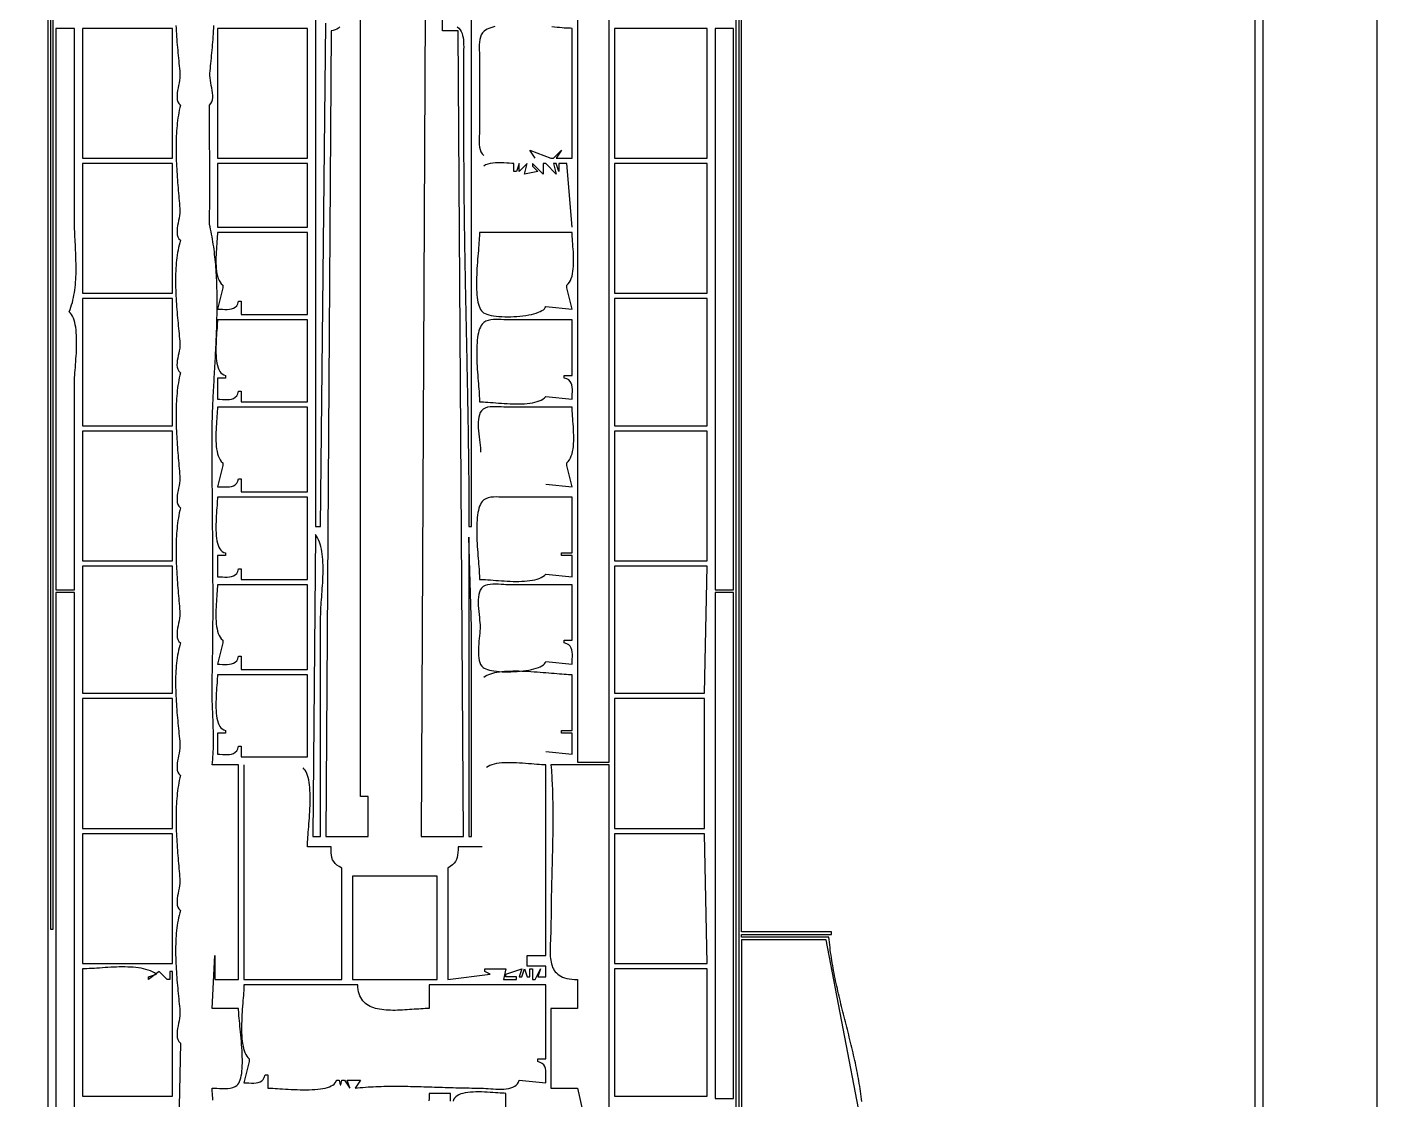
# Model space of a CAD drawing. Header units: metres. Extents: x 0 to 792, y 0 to 1224.
# Drawn here: x 282 to 792, y 538 to 944 of the extents above; entities that cross this region are included whole.
import ezdxf

# ---------------------------------------------------------------- set-up
doc = ezdxf.new("R2010")
doc.units = ezdxf.units.M

msp = doc.modelspace()

# ---------------------------------------------------------------- linework, layer by layer
for points in [[(0, 1224), (0, 0), (792, 0), (792, 1224), (0, 1224)], [(26, 62), (561, 62), (699, 62), (734, 62), (747.3966, 63.0278), (749, 79), (749, 125), (749, 315), (749, 969), (749, 1138), (749, 1181), (747.9722, 1197.3966), (738, 1199), (709, 1199), (593, 1199), (166, 1199), (62, 1199), (36, 1199), (27.0278, 1197.3966), (26, 1177), (26, 1121), (26, 904), (26, 62)], [(29, 1196), (29, 65), (746, 65), (746, 1196), (29, 1196)], [(405, 1125), (290, 1125), (290, 506)], [(291, 1124), (291, 603), (292, 603), (292, 1122), (391, 1122), (391, 1119), (405, 1119), (405, 1124), (291, 1124)], [(550, 234), (550, 1122)], [(551, 1125), (551, 231)], [(597.3892, 537.8917), (597.2803, 538.868), (597.1624, 539.8435), (597.036, 540.8185), (596.9013, 541.7928), (596.7587, 542.7666), (596.6083, 543.7398), (596.4505, 544.7125), (596.2857, 545.6846), (596.1141, 546.6563), (595.9359, 547.6275), (595.7516, 548.5982), (595.5615, 549.5685), (595.3657, 550.5384), (595.1646, 551.5079), (594.9586, 552.4771), (594.7478, 553.4459), (594.5327, 554.4144), (594.3135, 555.3827), (594.0905, 556.3506), (593.864, 557.3184), (593.6343, 558.2859), (593.4017, 559.2531), (593.1666, 560.2203), (592.9292, 561.1872), (592.6897, 562.1541), (592.4486, 563.1208), (592.2061, 564.0874), (591.9625, 565.054), (591.7182, 566.0206), (591.4733, 566.9871), (591.2283, 567.9536), (590.9833, 568.9201), (590.7388, 569.8867), (590.495, 570.8534), (590.2522, 571.8202), (590.0107, 572.7871), (589.7708, 573.7541), (589.5329, 574.7213), (589.2971, 575.6887), (589.0639, 576.6563), (588.8335, 577.6241), (588.6061, 578.5922), (588.3822, 579.5605), (588.1621, 580.5292), (587.9459, 581.4981), (587.734, 582.4675), (587.5268, 583.4371), (587.3244, 584.4072), (587.1273, 585.3777), (586.9357, 586.3486), (586.7499, 587.32), (586.5702, 588.2919), (586.397, 589.2642), (586.2304, 590.2371), (586.0708, 591.2106), (585.9186, 592.1846), (585.774, 593.1592), (585.6373, 594.1344), (585.5088, 595.1103), (585.3888, 596.0868), (585.2776, 597.064), (585.1755, 598.0419), (585.0829, 599.0206), (585, 600), (552, 600), (552, 601), (586, 601), (586, 602), (552, 602), (552, 1125)], [(453, 1120), (453, 1097), (490, 1097), (490, 666), (502, 666), (502, 1120), (453, 1120)], [(433, 1053), (431, 638), (447, 638), (445, 942), (439, 942), (439, 1068)], [(400.2524, 943.5419), (399.706, 943.0965), (399.1095, 942.7161), (398.461, 942.4042), (397.7585, 942.1644), (397, 942), (395, 638), (411, 638), (411, 653), (408, 653), (408, 1053)], [(391, 983), (391, 755), (393, 755), (395, 945)], [(444.6069, 943.6002), (445.1985, 943.0677), (445.6859, 942.4713), (446.0789, 941.8155), (446.3876, 941.105), (446.6217, 940.3443), (446.7911, 939.538), (446.9059, 938.6906), (446.9758, 937.8067), (447.0109, 936.891), (447.0209, 935.9478), (447.0158, 934.9819), (447.0055, 933.9977), (447, 933), (447, 900), (447.0002, 899.0006), (447.0011, 898.0011), (447.0025, 897.0015), (447.0044, 896.0018), (447.0069, 895.0019), (447.0099, 894.0019), (447.0135, 893.0018), (447.0175, 892.0015), (447.0221, 891.0012), (447.0272, 890.0007), (447.0327, 889.0001), (447.0388, 887.9995), (447.0453, 886.9987), (447.0523, 885.9978), (447.0597, 884.9968), (447.0676, 883.9957), (447.076, 882.9945), (447.0848, 881.9932), (447.094, 880.9919), (447.1036, 879.9904), (447.1136, 878.9889), (447.1241, 877.9872), (447.1349, 876.9855), (447.1462, 875.9838), (447.1578, 874.9819), (447.1698, 873.98), (447.1822, 872.978), (447.1949, 871.9759), (447.2079, 870.9738), (447.2214, 869.9716), (447.2351, 868.9694), (447.2492, 867.9671), (447.2636, 866.9648), (447.2783, 865.9624), (447.2933, 864.9599), (447.3086, 863.9574), (447.3242, 862.9549), (447.34, 861.9523), (447.3562, 860.9497), (447.3726, 859.9471), (447.3892, 858.9444), (447.4061, 857.9417), (447.4233, 856.9389), (447.4407, 855.9362), (447.4583, 854.9334), (447.4761, 853.9306), (447.4941, 852.9278), (447.5123, 851.925), (447.5308, 850.9221), (447.5494, 849.9193), (447.5682, 848.9164), (447.5871, 847.9136), (447.6062, 846.9107), (447.6255, 845.9079), (447.6449, 844.905), (447.6645, 843.9022), (447.6841, 842.8994), (447.7039, 841.8965), (447.7239, 840.8937), (447.7439, 839.891), (447.764, 838.8882), (447.7842, 837.8855), (447.8045, 836.8828), (447.8249, 835.8801), (447.8453, 834.8774), (447.8658, 833.8748), (447.8864, 832.8722), (447.907, 831.8697), (447.9276, 830.8672), (447.9482, 829.8647), (447.9689, 828.8623), (447.9896, 827.86), (448.0103, 826.8577), (448.031, 825.8554), (448.0517, 824.8532), (448.0723, 823.8511), (448.0929, 822.849), (448.1135, 821.847), (448.1341, 820.8451), (448.1546, 819.8432), (448.175, 818.8414), (448.1954, 817.8397), (448.2157, 816.8381), (448.2359, 815.8365), (448.256, 814.835), (448.276, 813.8336), (448.296, 812.8323), (448.3158, 811.8311), (448.3354, 810.83), (448.355, 809.829), (448.3744, 808.8281), (448.3937, 807.8273), (448.4128, 806.8266), (448.4317, 805.826), (448.4505, 804.8255), (448.4691, 803.8251), (448.4876, 802.8249), (448.5058, 801.8247), (448.5238, 800.8247), (448.5416, 799.8248), (448.5592, 798.825), (448.5766, 797.8254), (448.5938, 796.8259), (448.6107, 795.8265), (448.6273, 794.8273), (448.6437, 793.8282), (448.6599, 792.8292), (448.6757, 791.8304), (448.6913, 790.8317), (448.7066, 789.8332), (448.7216, 788.8349), (448.7363, 787.8366), (448.7507, 786.8386), (448.7648, 785.8407), (448.7785, 784.843), (448.792, 783.8454), (448.805, 782.848), (448.8177, 781.8508), (448.8301, 780.8537), (448.8421, 779.8569), (448.8537, 778.8602), (448.865, 777.8637), (448.8758, 776.8673), (448.8863, 775.8712), (448.8963, 774.8752), (448.9059, 773.8795), (448.9151, 772.8839), (448.9239, 771.8885), (448.9323, 770.8934), (448.9402, 769.8984), (448.9476, 768.9036), (448.9546, 767.9091), (448.9611, 766.9147), (448.9672, 765.9206), (448.9727, 764.9267), (448.9778, 763.933), (448.9824, 762.9395), (448.9864, 761.9462), (448.99, 760.9532), (448.993, 759.9604), (448.9955, 758.9679), (448.9974, 757.9755), (448.9988, 756.9834), (448.9997, 755.9916), (449, 755), (450, 755), (450, 982)], [(338.3206, 944.071), (338.3721, 943.0226), (338.4312, 941.9751), (338.4972, 940.9294), (338.5695, 939.8862), (338.6472, 938.8464), (338.7297, 937.8108), (338.8162, 936.7801), (338.9061, 935.7552), (338.9986, 934.7368), (339.0929, 933.7258), (339.1884, 932.723), (339.2844, 931.7292), (339.3801, 930.7452), (339.4748, 929.7717), (339.5678, 928.8097), (339.6583, 927.8598), (339.7458, 926.923), (339.8294, 926), (339.8528, 925.1586), (339.7919, 924.2724), (339.6674, 923.3521), (339.4999, 922.4081), (339.31, 921.4512), (339.1184, 920.4918), (338.9456, 919.5405), (338.8125, 918.6081), (338.7395, 917.7049), (338.7474, 916.8417), (338.8567, 916.029), (339.0881, 915.2774), (339.4623, 914.5975), (340, 914), (339.7868, 913.063), (339.591, 912.1169), (339.4119, 911.1619), (339.249, 910.1987), (339.1019, 909.2277), (338.9701, 908.2493), (338.8529, 907.2641), (338.75, 906.2725), (338.6607, 905.275), (338.5847, 904.2722), (338.5213, 903.2644), (338.4702, 902.2521), (338.4306, 901.2359), (338.4023, 900.2162), (338.3846, 899.1935), (338.377, 898.1683), (338.379, 897.1411), (338.3902, 896.1123), (338.41, 895.0824), (338.4379, 894.0519), (338.4733, 893.0214), (338.5159, 891.9912), (338.565, 890.9618), (338.6202, 889.9338), (338.6809, 888.9075), (338.7467, 887.8836), (338.8171, 886.8624), (338.8914, 885.8445), (338.9693, 884.8304), (339.0502, 883.8204), (339.1335, 882.8152), (339.2189, 881.8151), (339.3057, 880.8207), (339.3935, 879.8324), (339.4818, 878.8507), (339.5701, 877.8762), (339.6577, 876.9092), (339.7443, 875.9503), (339.8294, 875), (339.8528, 874.1586), (339.7919, 873.2725), (339.6674, 872.3521), (339.4999, 871.4082), (339.31, 870.4512), (339.1184, 869.4918), (338.9456, 868.5406), (338.8125, 867.6081), (338.7395, 866.7049), (338.7474, 865.8417), (338.8567, 865.029), (339.0881, 864.2774), (339.4623, 863.5975), (340, 863), (339.7471, 862.0992), (339.5162, 861.1841), (339.3066, 860.2554), (339.1175, 859.3138), (338.9482, 858.3601), (338.7979, 857.3949), (338.666, 856.4191), (338.5518, 855.4334), (338.4545, 854.4386), (338.3733, 853.4353), (338.3076, 852.4243), (338.2567, 851.4063), (338.2198, 850.3821), (338.1963, 849.3525), (338.1853, 848.3181), (338.1862, 847.2798), (338.1982, 846.2382), (338.2207, 845.1941), (338.2529, 844.1482), (338.2941, 843.1013), (338.3435, 842.0541), (338.4005, 841.0074), (338.4643, 839.9619), (338.5342, 838.9183), (338.6095, 837.8774), (338.6895, 836.8399), (338.7734, 835.8066), (338.8605, 834.7781), (338.9501, 833.7554), (339.0415, 832.7389), (339.134, 831.7297), (339.2268, 830.7282), (339.3193, 829.7354), (339.4106, 828.752), (339.5001, 827.7786), (339.5871, 826.816), (339.6708, 825.8651), (339.7505, 824.9264), (339.8256, 824.0008)], [(352.3191, 538.3824), (352.2308, 539.3138), (352.1536, 540.1881), (352.0897, 540.9997), (352.0413, 541.7427), (352.0107, 542.4113), (352, 543), (352.8587, 542.9803), (353.7974, 542.9345), (354.793, 542.8825), (355.8221, 542.8444), (356.8615, 542.8402), (357.8877, 542.8899), (358.8777, 543.0134), (359.808, 543.2309), (360.6554, 543.5623), (361.3966, 544.0277), (361.7765, 544.3992), (362.1104, 544.8699), (362.4005, 545.4333), (362.6491, 546.0831), (362.8585, 546.8129), (363.031, 547.6163), (363.1688, 548.4871), (363.2743, 549.4187), (363.3496, 550.4048), (363.3971, 551.4391), (363.419, 552.5152), (363.4177, 553.6267), (363.3954, 554.7672), (363.3543, 555.9304), (363.2969, 557.1099), (363.2252, 558.2994), (363.1417, 559.4923), (363.0486, 560.6825), (362.9481, 561.8635), (362.8426, 563.029), (362.7343, 564.1725), (362.6255, 565.2877), (362.5185, 566.3682), (362.4156, 567.4077), (362.319, 568.3998), (362.231, 569.3381), (362.1539, 570.2163), (362.09, 571.0279), (362.0415, 571.7666), (362.0107, 572.4261), (362, 573), (352, 573), (353, 593), (353, 584), (362, 584), (362, 665), (352, 665), (352.1174, 665.9982), (352.218, 666.9961), (352.3027, 667.9937), (352.3724, 668.9911), (352.428, 669.9882), (352.4706, 670.9853), (352.501, 671.9822), (352.5201, 672.9791), (352.529, 673.976), (352.5285, 674.9729), (352.5196, 675.9699), (352.5032, 676.967), (352.4802, 677.9643), (352.4517, 678.9619), (352.4184, 679.9597), (352.3815, 680.9578), (352.3417, 681.9564), (352.3, 682.9553), (352.2574, 683.9546), (352.2149, 684.9545), (352.1732, 685.955), (352.1335, 686.956), (352.0965, 687.9577), (352.0633, 688.9601), (352.0348, 689.9632), (352.0119, 690.9671), (351.9956, 691.9718), (351.9867, 692.9774), (351.9863, 693.9839), (351.9953, 694.9914), (352.0146, 696), (352.0385, 696.9987), (352.0614, 697.9974), (352.0833, 698.9963), (352.1041, 699.9952), (352.124, 700.9941), (352.1429, 701.9932), (352.1608, 702.9922), (352.1778, 703.9914), (352.1939, 704.9906), (352.2091, 705.9899), (352.2233, 706.9892), (352.2367, 707.9885), (352.2493, 708.988), (352.261, 709.9874), (352.2719, 710.987), (352.2819, 711.9865), (352.2912, 712.9861), (352.2998, 713.9858), (352.3075, 714.9855), (352.3146, 715.9853), (352.3209, 716.9851), (352.3265, 717.9849), (352.3314, 718.9848), (352.3357, 719.9847), (352.3393, 720.9847), (352.3423, 721.9847), (352.3447, 722.9847), (352.3464, 723.9848), (352.3476, 724.9848), (352.3483, 725.985), (352.3483, 726.9851), (352.3479, 727.9853), (352.3469, 728.9855), (352.3455, 729.9858), (352.3435, 730.986), (352.3411, 731.9863), (352.3383, 732.9866), (352.335, 733.9869), (352.3313, 734.9873), (352.3273, 735.9876), (352.3228, 736.988), (352.318, 737.9884), (352.3129, 738.9888), (352.3074, 739.9893), (352.3016, 740.9897), (352.2956, 741.9902), (352.2892, 742.9906), (352.2826, 743.9911), (352.2758, 744.9916), (352.2688, 745.992), (352.2615, 746.9925), (352.2541, 747.993), (352.2465, 748.9935), (352.2387, 749.994), (352.2308, 750.9945), (352.2228, 751.995), (352.2147, 752.9954), (352.2065, 753.9959), (352.1982, 754.9964), (352.1899, 755.9969), (352.1815, 756.9973), (352.1732, 757.9978), (352.1648, 758.9982), (352.1565, 759.9986), (352.1481, 760.999), (352.1399, 761.9994), (352.1317, 762.9998), (352.1236, 764.0002), (352.1156, 765.0005), (352.1078, 766.0009), (352.1, 767.0012), (352.0925, 768.0014), (352.0851, 769.0017), (352.0778, 770.0019), (352.0708, 771.0021), (352.0641, 772.0023), (352.0575, 773.0025), (352.0513, 774.0026), (352.0453, 775.0027), (352.0396, 776.0027), (352.0342, 777.0028), (352.0291, 778.0028), (352.0244, 779.0027), (352.02, 780.0026), (352.0161, 781.0025), (352.0125, 782.0023), (352.0093, 783.0021), (352.0066, 784.0019), (352.0043, 785.0016), (352.0025, 786.0012), (352.0011, 787.0009), (352.0003, 788.0004), (352, 789), (352.0021, 789.9399), (352.0086, 790.8839), (352.0191, 791.8319), (352.0337, 792.7837), (352.052, 793.7393), (352.0739, 794.6986), (352.0992, 795.6614), (352.1277, 796.6276), (352.1594, 797.5971), (352.1939, 798.5698), (352.2311, 799.5456), (352.2709, 800.5244), (352.313, 801.5061), (352.3573, 802.4905), (352.4035, 803.4776), (352.4517, 804.4673), (352.5014, 805.4594), (352.5526, 806.4538), (352.6052, 807.4504), (352.6588, 808.4491), (352.7134, 809.4498), (352.7687, 810.4525), (352.8246, 811.4569), (352.8809, 812.4629), (352.9375, 813.4705), (352.9941, 814.4796), (353.0506, 815.49), (353.1067, 816.5017), (353.1624, 817.5144), (353.2174, 818.5282), (353.2716, 819.5429), (353.3248, 820.5583), (353.3768, 821.5745), (353.4275, 822.5912), (353.4765, 823.6084), (353.5239, 824.6259), (353.5694, 825.6436), (353.6128, 826.6615), (353.6539, 827.6795), (353.6926, 828.6973), (353.7287, 829.715), (353.762, 830.7323), (353.7924, 831.7492), (353.8196, 832.7656), (353.8435, 833.7814), (353.8639, 834.7964), (353.8806, 835.8105), (353.8935, 836.8237), (353.9024, 837.8358), (353.907, 838.8468), (353.9073, 839.8564), (353.903, 840.8646), (353.894, 841.8714), (353.8801, 842.8765), (353.8611, 843.8798), (353.8368, 844.8814), (353.8071, 845.8809), (353.7717, 846.8785), (353.7306, 847.8738), (353.6835, 848.8669), (353.6302, 849.8575), (353.5706, 850.8457), (353.5045, 851.8313), (353.4317, 852.8141), (353.3521, 853.7941), (353.2654, 854.7712), (353.1715, 855.7452), (353.0702, 856.7161), (352.9613, 857.6837), (352.8447, 858.6479), (352.7202, 859.6086), (352.5875, 860.5657), (352.4466, 861.5192), (352.2972, 862.4688), (352.1392, 863.4145), (351.9724, 864.3561), (351.7966, 865.2936), (351.6116, 866.2269), (351.4173, 867.1557), (351.2135, 868.0801), (351, 869), (351.0941, 880.0008), (351, 914), (351.5375, 914.5975), (351.9117, 915.2774), (352.1432, 916.029), (352.2525, 916.8417), (352.2603, 917.705), (352.1873, 918.6081), (352.0542, 919.5406), (351.8814, 920.4919), (351.6898, 921.4513), (351.4999, 922.4082), (351.3324, 923.3522), (351.2079, 924.2725), (351.147, 925.1586), (351.1705, 926), (351.254, 926.923), (351.3415, 927.8599), (351.432, 928.8097), (351.525, 929.7718), (351.6197, 930.7452), (351.7154, 931.7292), (351.8114, 932.7231), (351.9069, 933.7259), (352.0013, 934.7368), (352.0937, 935.7552), (352.1836, 936.7801), (352.2701, 937.8108), (352.3526, 938.8465), (352.4303, 939.8863), (352.5026, 940.9294), (352.5686, 941.9751), (352.6278, 943.0226), (352.6793, 944.071)], [(458.8135, 943.6753), (457.9914, 943.4763), (457.2216, 943.2456), (456.5079, 942.9815), (455.8542, 942.6823), (455.2643, 942.3464), (454.7423, 941.9722)], [(474, 894), (472, 897), (480, 894), (481, 894), (484, 897), (482, 894), (488, 894), (488, 943), (487.3449, 943.0084), (486.63, 943.0327), (485.859, 943.0712), (485.0359, 943.1223), (484.1644, 943.1842), (483.2485, 943.2555), (482.292, 943.3343), (481.2989, 943.4192), (480.2728, 943.5083)], [(293, 943), (293, 731), (300, 731), (300, 809), (300.0097, 809.6857), (300.0373, 810.4385), (300.0802, 811.2529), (300.1356, 812.1234), (300.201, 813.0444), (300.2739, 814.0106), (300.3515, 815.0162), (300.4314, 816.056), (300.5108, 817.1242), (300.5872, 818.2155), (300.658, 819.3243), (300.7205, 820.4452), (300.7722, 821.5725), (300.8105, 822.7008), (300.8327, 823.8246), (300.8363, 824.9384), (300.8186, 826.0367), (300.7771, 827.114), (300.7091, 828.1647), (300.612, 829.1833), (300.4832, 830.1644), (300.3202, 831.1024), (300.1202, 831.9919), (299.8808, 832.8272), (299.5992, 833.603), (299.273, 834.3136), (298.8994, 834.9537), (298.476, 835.5176), (298, 836), (298.3445, 836.8573), (298.6595, 837.7309), (298.9461, 838.6199), (299.2054, 839.5234), (299.4386, 840.4406), (299.6469, 841.3707), (299.8314, 842.3127), (299.9932, 843.2659), (300.1335, 844.2293), (300.2535, 845.2022), (300.3542, 846.1836), (300.437, 847.1727), (300.5028, 848.1687), (300.5528, 849.1706), (300.5883, 850.1777), (300.6103, 851.1891), (300.6201, 852.2039), (300.6187, 853.2213), (300.6073, 854.2404), (300.587, 855.2604), (300.5591, 856.2803), (300.5246, 857.2995), (300.4848, 858.3169), (300.4407, 859.3318), (300.3935, 860.3433), (300.3444, 861.3505), (300.2945, 862.3526), (300.2449, 863.3487), (300.1969, 864.338), (300.1516, 865.3196), (300.11, 866.2926), (300.0735, 867.2563), (300.043, 868.2097), (300.0199, 869.1521), (300.0051, 870.0824), (300, 871), (300, 943), (293, 943)], [(303, 943), (303, 894), (337, 894), (337, 943), (303, 943)], [(354, 943), (354, 894), (388, 894), (388, 943), (354, 943)], [(454.7422, 941.9722), (454.1257, 941.3387), (453.6575, 940.5814), (453.3186, 939.7232), (453.0902, 938.7872), (452.9533, 937.7967), (452.8892, 936.7746), (452.879, 935.7441), (452.9039, 934.7283), (452.9449, 933.7502), (452.9832, 932.8331), (453, 932), (453, 905), (452.9805, 904.1809), (452.9352, 903.2694), (452.8836, 902.2904), (452.8454, 901.2689), (452.8402, 900.2299), (452.8877, 899.1984), (453.0076, 898.1993), (453.2195, 897.2577), (453.5429, 896.3986), (453.9977, 895.6469), (454.6034, 895.0278)], [(504, 943), (504, 894), (539, 894), (539, 943), (504, 943)], [(542, 943), (542, 731), (549, 731), (549, 943), (542, 943)], [(303, 892), (303, 843), (337, 843), (337, 892), (303, 892)], [(354, 892), (354, 868), (388, 868), (388, 892), (354, 892)], [(488, 868), (486, 892), (483, 892), (483, 889), (482, 892), (481, 892), (482, 888), (478, 892), (477, 892), (477, 888), (473, 892), (473, 891), (475, 889), (470, 888), (471, 892), (468, 889), (468, 892), (467, 889), (466, 889), (466, 892), (465.1651, 892.0194), (464.2457, 892.0679), (463.2609, 892.1311), (462.2297, 892.1946), (461.1712, 892.2437), (460.1046, 892.2641), (459.049, 892.2413), (458.0234, 892.1608), (457.0469, 892.0081), (456.1387, 891.7687), (455.3178, 891.4282), (454.6034, 890.9722)], [(504, 892), (504, 843), (539, 843), (539, 892), (504, 892)], [(354, 866), (353.9875, 865.2489), (353.9533, 864.4324), (353.9022, 863.558), (353.8388, 862.6333), (353.7678, 861.6659), (353.6941, 860.6632), (353.6223, 859.6329), (353.5572, 858.5825), (353.5036, 857.5196), (353.4661, 856.4517), (353.4494, 855.3863), (353.4584, 854.3312), (353.4978, 853.2937), (353.5723, 852.2815), (353.6866, 851.302), (353.8455, 850.363), (354.0537, 849.4719), (354.3159, 848.6363), (354.6369, 847.8638), (355.0214, 847.1618), (355.4742, 846.538), (356, 846), (356, 845), (354, 837), (354.9583, 836.98), (355.9097, 836.9379), (356.841, 836.9006), (357.7393, 836.895), (358.5914, 836.9479), (359.3841, 837.0863), (360.1045, 837.3369), (360.7393, 837.7268), (361.2756, 838.2826), (361.7002, 839.0314), (362, 840), (363, 840), (363, 835), (388, 835), (388, 866), (354, 866)], [(453, 866), (452.9908, 865.3459), (452.9648, 864.6226), (452.9237, 863.835), (452.8697, 862.9883), (452.8047, 862.0875), (452.7306, 861.1377), (452.6495, 860.144), (452.5632, 859.1115), (452.4739, 858.0452), (452.3835, 856.9503), (452.2939, 855.8317), (452.2071, 854.6947), (452.1251, 853.5442), (452.0499, 852.3854), (451.9834, 851.2234), (451.9276, 850.0631), (451.8846, 848.9098), (451.8562, 847.7684), (451.8445, 846.6441), (451.8514, 845.542), (451.8789, 844.467), (451.929, 843.4244), (452.0037, 842.4192), (452.1049, 841.4565), (452.2346, 840.5413), (452.3948, 839.6787), (452.5874, 838.8739), (452.8145, 838.1318), (453.078, 837.4576), (453.3799, 836.8564), (453.7222, 836.3333), (454.0691, 835.9721), (454.5343, 835.6448), (455.1086, 835.351), (455.7827, 835.0901), (456.5474, 834.8619), (457.3933, 834.6657), (458.3113, 834.5013), (459.2921, 834.368), (460.3264, 834.2656), (461.4049, 834.1935), (462.5185, 834.1513), (463.6579, 834.1386), (464.8137, 834.1548), (465.9768, 834.1997), (467.1379, 834.2727), (468.2877, 834.3734), (469.4171, 834.5013), (470.5166, 834.656), (471.5771, 834.8371), (472.5894, 835.0441), (473.5441, 835.2765), (474.432, 835.534), (475.2439, 835.8161), (475.9705, 836.1223), (476.6025, 836.4522), (477.1307, 836.8054), (477.5459, 837.1813), (477.8387, 837.5797), (478, 838), (488, 837), (486, 845), (486, 846), (486.5257, 846.538), (486.9784, 847.1618), (487.363, 847.8637), (487.684, 848.6363), (487.9462, 849.4719), (488.1544, 850.363), (488.3132, 851.302), (488.4276, 852.2814), (488.502, 853.2936), (488.5414, 854.3311), (488.5504, 855.3863), (488.5338, 856.4516), (488.4963, 857.5195), (488.4426, 858.5825), (488.3776, 859.6329), (488.3058, 860.6632), (488.2321, 861.6658), (488.1611, 862.6333), (488.0977, 863.558), (488.0466, 864.4324), (488.0124, 865.2489), (488, 866), (453, 866)], [(303, 841), (303, 793), (337, 793), (337, 841), (303, 841)], [(504, 841), (504, 793), (539, 793), (539, 841), (504, 841)], [(354, 833), (353.9887, 832.3676), (353.9576, 831.6478), (353.9106, 830.8497), (353.8519, 829.9824), (353.7853, 829.055), (353.7149, 828.0769), (353.6448, 827.057), (353.5789, 826.0045), (353.5213, 824.9287), (353.476, 823.8385), (353.4469, 822.7433), (353.4382, 821.6522), (353.4537, 820.5742), (353.4977, 819.5186), (353.574, 818.4945), (353.6866, 817.511), (353.8397, 816.5774), (354.0371, 815.7028), (354.283, 814.8962), (354.5813, 814.1669), (354.936, 813.5241), (355.3513, 812.9768), (355.831, 812.5343), (356.3792, 812.2056), (357, 812), (357, 811), (354, 811), (354, 803), (354.9583, 802.98), (355.9097, 802.9379), (356.841, 802.9006), (357.7393, 802.895), (358.5914, 802.948), (359.3841, 803.0863), (360.1045, 803.337), (360.7393, 803.7268), (361.2756, 804.2826), (361.7002, 805.0314), (362, 806), (363, 806), (363, 802), (388, 802), (388, 833), (354, 833)], [(453, 802), (453.7043, 801.9895), (454.4758, 801.9601), (455.3083, 801.9148), (456.1959, 801.8567), (457.1326, 801.7889), (458.1124, 801.7143), (459.1292, 801.6361), (460.1771, 801.5573), (461.25, 801.4809), (462.342, 801.41), (463.447, 801.3476), (464.5591, 801.2968), (465.6721, 801.2606), (466.7802, 801.2422), (467.8774, 801.2444), (468.9575, 801.2705), (470.0146, 801.3234), (471.0428, 801.4062), (472.0359, 801.522), (472.988, 801.6737), (473.8931, 801.8645), (474.7452, 802.0974), (475.5382, 802.3754), (476.2662, 802.7016), (476.9232, 803.0791), (477.5031, 803.5108), (478, 804), (488, 803), (488.0199, 803.9583), (488.062, 804.9097), (488.0993, 805.841), (488.1049, 806.7393), (488.0519, 807.5914), (487.9136, 808.3841), (487.6629, 809.1045), (487.2731, 809.7393), (486.7173, 810.2756), (485.9685, 810.7002), (485, 811), (485, 812), (488, 812), (488, 833), (463, 833), (462.1632, 833.0183), (461.2409, 833.0586), (460.2601, 833.0978), (459.248, 833.1127), (458.2314, 833.0801), (457.2373, 832.9771), (456.2929, 832.7803), (455.4252, 832.4667), (454.6611, 832.0132), (454.0277, 831.3966), (453.6623, 830.869), (453.3385, 830.2663), (453.0542, 829.5933), (452.8073, 828.8549), (452.5959, 828.0559), (452.418, 827.2012), (452.2716, 826.2956), (452.1546, 825.3442), (452.0652, 824.3517), (452.0012, 823.323), (451.9607, 822.263), (451.9416, 821.1766), (451.9421, 820.0687), (451.96, 818.944), (451.9934, 817.8076), (452.0403, 816.6643), (452.0986, 815.5189), (452.1664, 814.3763), (452.2417, 813.2415), (452.3225, 812.1192), (452.4067, 811.0144), (452.4924, 809.932), (452.5776, 808.8767), (452.6602, 807.8536), (452.7384, 806.8674), (452.81, 805.9231), (452.873, 805.0255), (452.9256, 804.1795), (452.9656, 803.39), (452.991, 802.6619), (453, 802)], [(339.8256, 824.0007), (339.8378, 823.1329), (339.7574, 822.2365), (339.6096, 821.3202), (339.4198, 820.393), (339.2133, 819.4635), (339.0154, 818.5405), (338.8515, 817.6328), (338.7469, 816.7492), (338.7269, 815.8985), (338.8169, 815.0894), (339.0422, 814.3308), (339.4281, 813.6314), (340, 813), (339.7868, 812.063), (339.591, 811.1169), (339.4119, 810.1619), (339.249, 809.1987), (339.1019, 808.2277), (338.9701, 807.2493), (338.8529, 806.2641), (338.75, 805.2725), (338.6607, 804.275), (338.5847, 803.2722), (338.5213, 802.2644), (338.4702, 801.2521), (338.4306, 800.2359), (338.4023, 799.2162), (338.3846, 798.1936), (338.377, 797.1684), (338.379, 796.1411), (338.3902, 795.1123), (338.41, 794.0825), (338.4379, 793.052), (338.4733, 792.0214), (338.5159, 790.9912), (338.565, 789.9618), (338.6202, 788.9338), (338.6809, 787.9076), (338.7467, 786.8836), (338.8171, 785.8625), (338.8914, 784.8446), (338.9693, 783.8304), (339.0502, 782.8204), (339.1335, 781.8152), (339.2189, 780.8151), (339.3057, 779.8207), (339.3935, 778.8324), (339.4818, 777.8508), (339.5701, 776.8762), (339.6577, 775.9092), (339.7443, 774.9503), (339.8294, 774), (339.8528, 773.1586), (339.7919, 772.2725), (339.6674, 771.3521), (339.4999, 770.4082), (339.31, 769.4512), (339.1184, 768.4918), (338.9456, 767.5406), (338.8125, 766.6081), (338.7395, 765.7049), (338.7474, 764.8417), (338.8567, 764.029), (339.0881, 763.2774), (339.4623, 762.5975), (340, 762), (339.7868, 761.063), (339.591, 760.1169), (339.4119, 759.1619), (339.249, 758.1987), (339.1019, 757.2277), (338.9701, 756.2493), (338.8529, 755.2641), (338.75, 754.2725), (338.6607, 753.275), (338.5847, 752.2722), (338.5213, 751.2644), (338.4702, 750.2521), (338.4306, 749.2359), (338.4023, 748.2162), (338.3846, 747.1935), (338.377, 746.1683), (338.379, 745.1411), (338.3902, 744.1123), (338.41, 743.0824), (338.4379, 742.0519), (338.4733, 741.0214), (338.5159, 739.9912), (338.565, 738.9618), (338.6202, 737.9338), (338.6809, 736.9075), (338.7467, 735.8836), (338.8171, 734.8624), (338.8914, 733.8445), (338.9693, 732.8304), (339.0502, 731.8204), (339.1335, 730.8152), (339.2189, 729.8151), (339.3057, 728.8207), (339.3935, 727.8324), (339.4818, 726.8507), (339.5701, 725.8762), (339.6577, 724.9092), (339.7443, 723.9503), (339.8294, 723), (339.8528, 722.1586), (339.7919, 721.2725), (339.6674, 720.3521), (339.4999, 719.4082), (339.31, 718.4512), (339.1184, 717.4918), (338.9456, 716.5406), (338.8125, 715.6081), (338.7395, 714.7049), (338.7474, 713.8417), (338.8567, 713.029), (339.0881, 712.2774), (339.4623, 711.5975), (340, 711), (339.7479, 710.1014), (339.5179, 709.1878), (339.3091, 708.2598), (339.1209, 707.3183), (338.9526, 706.3641), (338.8034, 705.3979), (338.6726, 704.4207), (338.5595, 703.4331), (338.4633, 702.4361), (338.3834, 701.4303), (338.3191, 700.4167), (338.2696, 699.3959), (338.2341, 698.3689), (338.2121, 697.3364), (338.2027, 696.2992), (338.2052, 695.2581), (338.219, 694.2139), (338.2433, 693.1675), (338.2774, 692.1196), (338.3206, 691.0711), (338.3721, 690.0226), (338.4312, 688.9752), (338.4972, 687.9295), (338.5695, 686.8863), (338.6472, 685.8465), (338.7297, 684.8108), (338.8162, 683.7801), (338.9061, 682.7552), (338.9986, 681.7369), (339.0929, 680.7259), (339.1884, 679.7231), (339.2844, 678.7293), (339.3801, 677.7452), (339.4748, 676.7718), (339.5678, 675.8097), (339.6583, 674.8599), (339.7458, 673.923), (339.8294, 673), (339.8528, 672.1586), (339.7919, 671.2725), (339.6674, 670.3521), (339.4999, 669.4082), (339.31, 668.4512), (339.1184, 667.4918), (338.9456, 666.5406), (338.8125, 665.6081), (338.7395, 664.7049), (338.7474, 663.8417), (338.8567, 663.029), (339.0881, 662.2774), (339.4623, 661.5975), (340, 661), (339.7868, 660.063), (339.591, 659.1169), (339.4119, 658.1619), (339.249, 657.1987), (339.1019, 656.2277), (338.9701, 655.2493), (338.8529, 654.2641), (338.75, 653.2725), (338.6607, 652.275), (338.5847, 651.2722), (338.5213, 650.2644), (338.4702, 649.2521), (338.4306, 648.2359), (338.4023, 647.2162), (338.3846, 646.1935), (338.377, 645.1683), (338.379, 644.1411), (338.3902, 643.1123), (338.41, 642.0824), (338.4379, 641.0519), (338.4733, 640.0214), (338.5159, 638.9912), (338.565, 637.9618), (338.6202, 636.9338), (338.6809, 635.9075), (338.7467, 634.8836), (338.8171, 633.8624), (338.8914, 632.8445), (338.9693, 631.8304), (339.0502, 630.8204), (339.1335, 629.8152), (339.2189, 628.8151), (339.3057, 627.8207), (339.3935, 626.8324), (339.4818, 625.8507), (339.5701, 624.8762), (339.6577, 623.9092), (339.7443, 622.9503), (339.8294, 622), (339.8528, 621.1586), (339.7919, 620.2725), (339.6674, 619.3521), (339.4999, 618.4082), (339.31, 617.4512), (339.1184, 616.4918), (338.9456, 615.5406), (338.8125, 614.6081), (338.7395, 613.7049), (338.7474, 612.8417), (338.8567, 612.029), (339.0881, 611.2774), (339.4623, 610.5975), (340, 610), (339.7493, 609.1059), (339.5204, 608.196), (339.3128, 607.2712), (339.1256, 606.3323), (338.9581, 605.3802), (338.8096, 604.4157), (338.6794, 603.4396), (338.5669, 602.4527), (338.4712, 601.4559), (338.3917, 600.4501), (338.3276, 599.436), (338.2782, 598.4145), (338.2429, 597.3865), (338.2209, 596.3527), (338.2115, 595.3141), (338.2139, 594.2714), (338.2276, 593.2254), (338.2516, 592.1771), (338.2855, 591.1273), (338.3283, 590.0768), (338.3795, 589.0263), (338.4382, 587.9769), (338.5039, 586.9293), (338.5757, 585.8843), (338.653, 584.8427), (338.735, 583.8055), (338.821, 582.7735), (338.9104, 581.7474), (339.0023, 580.7281), (339.0962, 579.7165), (339.1912, 578.7134), (339.2867, 577.7197), (339.3819, 576.7361), (339.4762, 575.7635), (339.5688, 574.8028), (339.659, 573.8547), (339.7461, 572.9201), (339.8294, 572), (339.8528, 571.1586), (339.7919, 570.2724), (339.6674, 569.3521), (339.4999, 568.4081), (339.31, 567.4512), (339.1184, 566.4918), (338.9456, 565.5405), (338.8125, 564.6081), (338.7395, 563.7049), (338.7474, 562.8417), (338.8567, 562.029), (339.0881, 561.2774), (339.4623, 560.5975), (340, 560), (339, 512)], [(354, 800), (353.9879, 799.2593), (353.9548, 798.4523), (353.9047, 797.5864), (353.8422, 796.6686), (353.7714, 795.7063), (353.6967, 794.7066), (353.6223, 793.6768), (353.5527, 792.6242), (353.492, 791.5558), (353.4447, 790.479), (353.4149, 789.401), (353.4071, 788.329), (353.4255, 787.2702), (353.4745, 786.2319), (353.5583, 785.2212), (353.6812, 784.2455), (353.8476, 783.3119), (354.0618, 782.4277), (354.328, 781.6001), (354.6507, 780.8363), (355.034, 780.1435), (355.4823, 779.529), (356, 779), (356, 778), (354, 770), (354.9583, 769.98), (355.9097, 769.9379), (356.841, 769.9006), (357.7393, 769.895), (358.5914, 769.9479), (359.3841, 770.0863), (360.1045, 770.3369), (360.7393, 770.7268), (361.2756, 771.2826), (361.7002, 772.0314), (362, 773), (363, 773), (363, 768), (388, 768), (388, 800), (354, 800)], [(478, 771), (488, 770), (486, 778), (486, 779), (486.5176, 779.529), (486.9659, 780.1435), (487.3492, 780.8362), (487.6719, 781.6001), (487.9381, 782.4277), (488.1523, 783.3119), (488.3187, 784.2455), (488.4416, 785.2212), (488.5254, 786.2318), (488.5744, 787.2701), (488.5928, 788.3289), (488.585, 789.4009), (488.5552, 790.479), (488.5079, 791.5558), (488.4472, 792.6241), (488.3776, 793.6768), (488.3032, 794.7066), (488.2285, 795.7063), (488.1577, 796.6686), (488.0952, 797.5864), (488.0451, 798.4523), (488.012, 799.2593), (488, 800), (463, 800), (462.1804, 800.0246), (461.2426, 800.0815), (460.2218, 800.1455), (459.1534, 800.1913), (458.0728, 800.1935), (457.0152, 800.127), (456.016, 799.9663), (455.1105, 799.6862), (454.3341, 799.2614), (453.7222, 798.6666), (453.2884, 797.9621), (452.9608, 797.1611), (452.7286, 796.2765), (452.5807, 795.3209), (452.5062, 794.3073), (452.494, 793.2485), (452.5333, 792.1573), (452.6129, 791.0467), (452.7221, 789.9293), (452.8497, 788.8182), (452.9848, 787.726), (453.1164, 786.6657), (453.2336, 785.6501), (453.3254, 784.6921), (453.3808, 783.8044), (453.3889, 783)], [(303, 791), (303, 742), (337, 742), (337, 791), (303, 791)], [(504, 791), (504, 742), (539, 742), (539, 791), (504, 791)], [(354, 766), (353.9887, 765.3676), (353.9576, 764.6478), (353.9106, 763.8497), (353.8519, 762.9824), (353.7853, 762.0551), (353.7149, 761.0769), (353.6448, 760.057), (353.5789, 759.0046), (353.5213, 757.9287), (353.476, 756.8386), (353.4469, 755.7434), (353.4382, 754.6522), (353.4537, 753.5742), (353.4977, 752.5186), (353.574, 751.4945), (353.6866, 750.5111), (353.8397, 749.5774), (354.0371, 748.7028), (354.283, 747.8962), (354.5813, 747.1669), (354.936, 746.5241), (355.3513, 745.9768), (355.831, 745.5343), (356.3792, 745.2056), (357, 745), (357, 744), (354, 744), (354, 736), (354.9583, 735.98), (355.9097, 735.9379), (356.841, 735.9006), (357.7393, 735.895), (358.5914, 735.948), (359.3841, 736.0863), (360.1045, 736.337), (360.7393, 736.7268), (361.2756, 737.2826), (361.7002, 738.0314), (362, 739), (363, 739), (363, 735), (388, 735), (388, 766), (354, 766)], [(453, 735), (453.7043, 734.9895), (454.4758, 734.9601), (455.3083, 734.9148), (456.1959, 734.8567), (457.1326, 734.7889), (458.1124, 734.7143), (459.1292, 734.6361), (460.1771, 734.5573), (461.25, 734.4809), (462.342, 734.41), (463.447, 734.3476), (464.5591, 734.2968), (465.6721, 734.2606), (466.7802, 734.2422), (467.8774, 734.2444), (468.9575, 734.2705), (470.0146, 734.3234), (471.0428, 734.4062), (472.0359, 734.522), (472.988, 734.6737), (473.8931, 734.8645), (474.7452, 735.0974), (475.5382, 735.3754), (476.2662, 735.7016), (476.9232, 736.0791), (477.5031, 736.5108), (478, 737), (488, 736), (488, 744), (484, 744), (484, 745), (488, 745), (488, 766), (463, 766), (462.1632, 766.0183), (461.2409, 766.0586), (460.2601, 766.0978), (459.248, 766.1127), (458.2314, 766.0801), (457.2373, 765.9771), (456.2929, 765.7803), (455.4252, 765.4667), (454.6611, 765.0132), (454.0277, 764.3966), (453.6623, 763.869), (453.3385, 763.2663), (453.0542, 762.5933), (452.8073, 761.8549), (452.5959, 761.0559), (452.418, 760.2012), (452.2716, 759.2956), (452.1546, 758.3442), (452.0652, 757.3517), (452.0012, 756.323), (451.9607, 755.263), (451.9416, 754.1766), (451.9421, 753.0687), (451.96, 751.944), (451.9934, 750.8076), (452.0403, 749.6643), (452.0986, 748.5189), (452.1664, 747.3763), (452.2417, 746.2415), (452.3225, 745.1192), (452.4067, 744.0144), (452.4924, 742.932), (452.5776, 741.8767), (452.6602, 740.8536), (452.7384, 739.8674), (452.81, 738.9231), (452.873, 738.0255), (452.9256, 737.1795), (452.9656, 736.39), (452.991, 735.6619), (453, 735)], [(391, 752), (390, 638), (393, 638), (393, 721), (393.0085, 721.7928), (393.0329, 722.6289), (393.0711, 723.5048), (393.121, 724.4176), (393.1806, 725.364), (393.2479, 726.3408), (393.3208, 727.3448), (393.3972, 728.3729), (393.4752, 729.4219), (393.5527, 730.4886), (393.6276, 731.5698), (393.698, 732.6624), (393.7617, 733.7631), (393.8168, 734.8689), (393.8611, 735.9764), (393.8927, 737.0826), (393.9095, 738.1842), (393.9095, 739.278), (393.8906, 740.361), (393.8509, 741.4299), (393.7881, 742.4815), (393.7004, 743.5126), (393.5856, 744.5202), (393.4418, 745.5009), (393.2669, 746.4516), (393.0588, 747.3692), (392.8155, 748.2504), (392.535, 749.0921), (392.2153, 749.891), (391.8542, 750.6441), (391.4498, 751.3482), (391, 752)], [(449, 751), (449, 638), (450, 638), (450, 717), (449, 751)], [(303, 740), (303, 692), (337, 692), (337, 740), (303, 740)], [(504, 740), (504, 692), (538, 692), (539, 740), (504, 740)], [(293, 730), (293, 504), (300, 504), (300, 730), (293, 730)], [(354, 733), (353.9879, 732.2593), (353.9548, 731.4523), (353.9047, 730.5864), (353.8422, 729.6686), (353.7714, 728.7063), (353.6967, 727.7066), (353.6223, 726.6768), (353.5527, 725.6241), (353.492, 724.5558), (353.4447, 723.479), (353.4149, 722.4009), (353.4071, 721.3289), (353.4255, 720.2701), (353.4745, 719.2318), (353.5583, 718.2212), (353.6812, 717.2455), (353.8476, 716.3119), (354.0618, 715.4277), (354.328, 714.6001), (354.6507, 713.8362), (355.034, 713.1435), (355.4823, 712.529), (356, 712), (356, 711), (354, 703), (354.9583, 702.98), (355.9097, 702.9379), (356.841, 702.9006), (357.7393, 702.895), (358.5914, 702.9479), (359.3841, 703.0863), (360.1045, 703.3369), (360.7393, 703.7268), (361.2756, 704.2826), (361.7002, 705.0314), (362, 706), (363, 706), (363, 701), (388, 701), (388, 733), (354, 733)], [(478, 704), (488, 703), (488.0199, 703.9583), (488.062, 704.9097), (488.0993, 705.841), (488.1049, 706.7393), (488.0519, 707.5914), (487.9136, 708.3841), (487.6629, 709.1045), (487.2731, 709.7393), (486.7173, 710.2756), (485.9685, 710.7002), (485, 711), (485, 712), (488, 712), (488, 733), (463, 733), (462.1804, 733.0246), (461.2426, 733.0815), (460.2218, 733.1455), (459.1534, 733.1913), (458.0728, 733.1935), (457.0152, 733.127), (456.016, 732.9663), (455.1105, 732.6862), (454.3341, 732.2614), (453.7222, 731.6666), (453.3042, 730.979), (452.9881, 730.1823), (452.7631, 729.292), (452.6182, 728.3238), (452.5427, 727.2932), (452.5257, 726.216), (452.5564, 725.1078), (452.6241, 723.9842), (452.7178, 722.8607), (452.8268, 721.7531), (452.9403, 720.677), (453.0474, 719.648), (453.1373, 718.6818), (453.1991, 717.7939), (453.2222, 717), (453.2023, 716.3258), (453.1485, 715.5445), (453.0698, 714.672), (452.9751, 713.7241), (452.8732, 712.7165), (452.773, 711.665), (452.6835, 710.5855), (452.6136, 709.4937), (452.5721, 708.4054), (452.568, 707.3365), (452.6102, 706.3027), (452.7075, 705.3198), (452.8689, 704.4037), (453.1033, 703.57), (453.4195, 702.8347), (453.8266, 702.2135), (454.3333, 701.7222), (454.7805, 701.4424), (455.3371, 701.1894), (455.9938, 700.9632), (456.7413, 700.7638), (457.5705, 700.5911), (458.4721, 700.4453), (459.437, 700.3262), (460.456, 700.2338), (461.5197, 700.1683), (462.6191, 700.1295), (463.7449, 700.1174), (464.8879, 700.1321), (466.0389, 700.1735), (467.1886, 700.2416), (468.328, 700.3365), (469.4476, 700.4581), (470.5385, 700.6064), (471.5913, 700.7815), (472.5968, 700.9832), (473.5458, 701.2117), (474.4292, 701.4668), (475.2377, 701.7487), (475.962, 702.0572), (476.5931, 702.3924), (477.1216, 702.7543), (477.5384, 703.1428), (477.8343, 703.5581), (478, 704)], [(542, 730), (542, 539), (549, 539), (549, 730), (542, 730)], [(354, 699), (353.9887, 698.3676), (353.9576, 697.6478), (353.9106, 696.8497), (353.8519, 695.9824), (353.7853, 695.055), (353.7149, 694.0769), (353.6448, 693.057), (353.5789, 692.0045), (353.5213, 690.9287), (353.476, 689.8385), (353.4469, 688.7433), (353.4382, 687.6522), (353.4537, 686.5742), (353.4977, 685.5186), (353.574, 684.4945), (353.6866, 683.511), (353.8397, 682.5774), (354.0371, 681.7028), (354.283, 680.8962), (354.5813, 680.1669), (354.936, 679.5241), (355.3513, 678.9768), (355.831, 678.5343), (356.3792, 678.2056), (357, 678), (357, 677), (354, 677), (354, 669), (354.9583, 668.98), (355.9097, 668.9379), (356.841, 668.9006), (357.7393, 668.895), (358.5914, 668.948), (359.3841, 669.0863), (360.1045, 669.337), (360.7393, 669.7268), (361.2756, 670.2826), (361.7002, 671.0314), (362, 672), (363, 672), (363, 668), (388, 668), (388, 699), (354, 699)], [(478, 670), (488, 669), (488, 677), (484, 677), (484, 678), (488, 678), (488, 699), (487.3364, 699.0084), (486.614, 699.0328), (485.8363, 699.0714), (485.0073, 699.1226), (484.1308, 699.1847), (483.2104, 699.2561), (482.2502, 699.3351), (481.2538, 699.4202), (480.2251, 699.5096), (479.1678, 699.6017), (478.0859, 699.6949), (476.983, 699.7875), (475.8631, 699.8779), (474.7298, 699.9644), (473.5871, 700.0454), (472.4387, 700.1192), (471.2884, 700.1842), (470.1401, 700.2388), (468.9975, 700.2813), (467.8644, 700.31), (466.7447, 700.3233), (465.6422, 700.3196), (464.5606, 700.2972), (463.5038, 700.2545), (462.4756, 700.1898), (461.4798, 700.1014), (460.5202, 699.9879), (459.6006, 699.8474), (458.7248, 699.6783), (457.8967, 699.4791), (457.1199, 699.248), (456.3984, 698.9834), (455.7359, 698.6836), (455.1363, 698.3471), (454.6034, 697.9722)], [(303, 690), (303, 641), (337, 641), (337, 690), (303, 690)], [(504, 690), (504, 641), (538, 641), (538, 690), (504, 690)], [(364, 665), (364, 584), (401, 584), (401, 626), (399.9958, 626.5829), (399.1581, 627.1838), (398.4746, 627.814), (397.9335, 628.4848), (397.5226, 629.2076), (397.2298, 629.9938), (397.0432, 630.8548), (396.9508, 631.8019), (396.9403, 632.8465), (397, 634), (388, 634), (388.0088, 634.5881), (388.034, 635.2549), (388.0736, 635.9948), (388.1254, 636.8022), (388.1876, 637.6713), (388.2581, 638.5965), (388.3349, 639.5721), (388.4159, 640.5926), (388.4991, 641.6521), (388.5826, 642.7452), (388.6643, 643.8661), (388.7422, 645.0092), (388.8143, 646.1689), (388.8785, 647.3394), (388.9329, 648.5151), (388.9755, 649.6903), (389.0041, 650.8595), (389.0168, 652.0169), (389.0116, 653.157), (388.9865, 654.2739), (388.9395, 655.3622), (388.8684, 656.4161), (388.7714, 657.43), (388.6464, 658.3982), (388.4914, 659.315), (388.3044, 660.1749), (388.0833, 660.9722), (387.8261, 661.7011), (387.5309, 662.3562), (387.1956, 662.9316), (386.8181, 663.4217), (386.3966, 663.821)], [(454, 634), (445, 634), (444.9519, 632.8858), (444.8716, 631.8641), (444.7418, 630.9264), (444.5453, 630.0641), (444.2648, 629.2689), (443.8831, 628.5322), (443.383, 627.8454), (442.7473, 627.2001), (441.9587, 626.5878), (441, 626), (441, 584), (457, 586), (455, 587), (455, 588), (463, 588), (462, 584), (467, 584), (467, 585), (463, 585), (463, 586), (469, 588), (468, 585), (469, 585), (470, 588), (471, 585), (472, 585), (472, 588), (473, 588), (473, 584), (474, 584), (476, 588), (475, 585), (478, 585), (478, 589), (471, 589), (471, 593), (478, 593), (478, 665), (477.2648, 665.0127), (476.4527, 665.0482), (475.5717, 665.1025), (474.6295, 665.1716), (473.6341, 665.2515), (472.5934, 665.3381), (471.5152, 665.4276), (470.4074, 665.5158), (469.2779, 665.5988), (468.1347, 665.6726), (466.9855, 665.7332), (465.8382, 665.7765), (464.7009, 665.7986), (463.5812, 665.7955), (462.4872, 665.7632), (461.4267, 665.6976), (460.4075, 665.5948), (459.4376, 665.4508), (458.5249, 665.2615), (457.6773, 665.023), (456.9025, 664.7313), (456.2086, 664.3823), (455.6034, 663.9722)], [(480, 665), (480.0759, 664.0041), (480.1468, 663.0081), (480.2127, 662.0119), (480.2738, 661.0156), (480.3301, 660.0192), (480.3819, 659.0226), (480.4292, 658.0259), (480.4722, 657.0291), (480.511, 656.0321), (480.5457, 655.035), (480.5765, 654.0378), (480.6035, 653.0404), (480.6269, 652.0429), (480.6467, 651.0452), (480.6631, 650.0474), (480.6762, 649.0495), (480.6861, 648.0514), (480.6931, 647.0532), (480.6972, 646.0549), (480.6985, 645.0564), (480.6972, 644.0577), (480.6935, 643.059), (480.6873, 642.0601), (480.679, 641.061), (480.6685, 640.0618), (480.6561, 639.0625), (480.6418, 638.063), (480.6259, 637.0634), (480.6083, 636.0636), (480.5894, 635.0637), (480.5691, 634.0637), (480.5476, 633.0635), (480.5251, 632.0632), (480.5017, 631.0627), (480.4775, 630.0621), (480.4526, 629.0614), (480.4272, 628.0605), (480.4015, 627.0594), (480.3754, 626.0583), (480.3492, 625.0569), (480.3231, 624.0555), (480.297, 623.0538), (480.2712, 622.0521), (480.2458, 621.0502), (480.221, 620.0481), (480.1968, 619.046), (480.1734, 618.0436), (480.1508, 617.0411), (480.1294, 616.0385), (480.1091, 615.0357), (480.0901, 614.0328), (480.0726, 613.0298), (480.0566, 612.0265), (480.0424, 611.0232), (480.03, 610.0197), (480.0195, 609.016), (480.0111, 608.0122), (480.005, 607.0083), (480.0012, 606.0042), (480, 605), (479.9919, 604.0611), (479.9698, 603.1255), (479.9367, 602.1945), (479.8956, 601.2698), (479.8496, 600.3528), (479.8017, 599.445), (479.7548, 598.5481), (479.7122, 597.6635), (479.6767, 596.7928), (479.6514, 595.9375), (479.6394, 595.099), (479.6437, 594.279), (479.6673, 593.479), (479.7132, 592.7005), (479.7846, 591.9451), (479.8844, 591.2141), (480.0156, 590.5093), (480.1813, 589.8321), (480.3846, 589.184), (480.6284, 588.5666), (480.9158, 587.9815), (481.2499, 587.43), (481.6336, 586.9138), (482.07, 586.4344), (482.5621, 585.9933), (483.113, 585.5921), (483.7258, 585.2322), (484.4033, 584.9152), (485.1487, 584.6427), (485.965, 584.4161), (486.8553, 584.237), (487.8225, 584.1069), (488.8697, 584.0274), (490, 584), (490, 573), (480, 573), (480, 543), (490, 543), (492, 534)], [(502, 275), (502, 665), (480, 665)], [(303, 639), (303, 590), (337, 590), (337, 639), (303, 639)], [(504, 639), (504, 590), (539, 590), (538, 639), (504, 639)], [(405, 623), (405, 584), (437, 584), (437, 623), (405, 623)], [(552, 599), (552, 466), (584, 465), (596.821, 532), (584, 599), (552, 599)], [(303, 588), (303, 540), (337, 540), (337, 587), (336, 587), (336, 584), (335, 584), (332, 587), (328, 584), (328, 585), (331, 586), (330.2842, 586.4478), (329.5237, 586.8472), (328.7215, 587.2003), (327.8804, 587.5096), (327.0036, 587.7775), (326.0939, 588.0064), (325.1545, 588.1987), (324.1882, 588.3568), (323.1982, 588.4829), (322.1872, 588.5797), (321.1585, 588.6493), (320.1149, 588.6943), (319.0594, 588.717), (317.995, 588.7198), (316.9248, 588.7051), (315.8517, 588.6753), (314.7787, 588.6328), (313.7088, 588.5799), (312.645, 588.5191), (311.5903, 588.4527), (310.5476, 588.3832), (309.5201, 588.3129), (308.5105, 588.2442), (307.522, 588.1795), (306.5576, 588.1213), (305.6201, 588.0718), (304.7127, 588.0335), (303.8383, 588.0087), (303, 588)], [(504, 588), (504, 540), (539, 540), (539, 588), (504, 588)], [(364, 582), (363.9904, 581.3181), (363.9635, 580.5701), (363.9216, 579.7611), (363.8672, 578.8964), (363.8026, 577.9812), (363.7304, 577.0208), (363.6529, 576.0203), (363.5725, 574.9851), (363.4918, 573.9203), (363.413, 572.8311), (363.3387, 571.7229), (363.2713, 570.6008), (363.2131, 569.4702), (363.1667, 568.3361), (363.1345, 567.2038), (363.1188, 566.0787), (363.1221, 564.9658), (363.1469, 563.8705), (363.1956, 562.798), (363.2705, 561.7534), (363.3742, 560.7421), (363.509, 559.7693), (363.6773, 558.8402), (363.8817, 557.9601), (364.1245, 557.1341), (364.4082, 556.3675), (364.7351, 555.6656), (365.1078, 555.0335), (365.5286, 554.4766), (366, 554), (366, 553), (364, 545), (364.9583, 544.98), (365.9097, 544.9379), (366.841, 544.9006), (367.7393, 544.895), (368.5914, 544.948), (369.3841, 545.0863), (370.1045, 545.337), (370.7393, 545.7268), (371.2756, 546.2826), (371.7002, 547.0314), (372, 548), (373, 548), (373, 543), (373.5793, 542.9913), (374.2455, 542.9669), (374.9913, 542.9293), (375.8096, 542.881), (376.6932, 542.8245), (377.6349, 542.7622), (378.6275, 542.6966), (379.6639, 542.6302), (380.7369, 542.5656), (381.8392, 542.5051), (382.9638, 542.4513), (384.1034, 542.4066), (385.2508, 542.3736), (386.3989, 542.3547), (387.5405, 542.3524), (388.6684, 542.3692), (389.7754, 542.4076), (390.8544, 542.47), (391.8981, 542.5589), (392.8994, 542.6769), (393.8511, 542.8264), (394.7461, 543.0099), (395.577, 543.2299), (396.3369, 543.4889), (397.0184, 543.7893), (397.6144, 544.1336), (398.1178, 544.5243), (398.5213, 544.964), (398.8177, 545.455), (399, 546), (400, 546), (400.2496, 544.7862), (400.4248, 544.1794), (400.5751, 544.1794), (400.7503, 544.7862), (401, 546), (402, 546), (404, 543), (403, 546), (408, 546), (406, 543), (406.977, 543.0968), (407.9567, 543.1853), (408.939, 543.2658), (409.9237, 543.3385), (410.9108, 543.4037), (411.9001, 543.4616), (412.8916, 543.5126), (413.885, 543.5569), (414.8803, 543.5948), (415.8774, 543.6266), (416.8762, 543.6525), (417.8765, 543.6728), (418.8783, 543.6878), (419.8814, 543.6978), (420.8858, 543.703), (421.8912, 543.7038), (422.8976, 543.7003), (423.905, 543.6929), (424.9131, 543.6818), (425.9218, 543.6673), (426.9312, 543.6497), (427.9409, 543.6293), (428.951, 543.6064), (429.9613, 543.5811), (430.9717, 543.5538), (431.9821, 543.5248), (432.9923, 543.4943), (434.0024, 543.4626), (435.0121, 543.43), (436.0213, 543.3968), (437.03, 543.3632), (438.0379, 543.3295), (439.0451, 543.296), (440.0514, 543.263), (441.0567, 543.2306), (442.0608, 543.1993), (443.0637, 543.1693), (444.0653, 543.1408), (445.0654, 543.1142), (446.0639, 543.0897), (447.0607, 543.0675), (448.0557, 543.048), (449.0488, 543.0314), (450.0399, 543.0181), (451.0289, 543.0082), (452.0156, 543.0021), (453, 543), (453.7193, 542.9842), (454.5153, 542.9421), (455.3757, 542.8819), (456.2885, 542.8116), (457.2414, 542.7391), (458.2224, 542.6725), (459.2192, 542.6198), (460.2198, 542.5892), (461.212, 542.5885), (462.1836, 542.6259), (463.1226, 542.7093), (464.0167, 542.8469), (464.8538, 543.0466), (465.6218, 543.3165), (466.3086, 543.6647), (466.9019, 544.099), (467.3897, 544.6277), (467.7597, 545.2586), (468, 546), (478, 545), (478.0199, 545.9583), (478.062, 546.9097), (478.0993, 547.841), (478.1049, 548.7393), (478.0519, 549.5914), (477.9136, 550.3841), (477.6629, 551.1045), (477.2731, 551.7393), (476.7173, 552.2756), (475.9685, 552.7002), (475, 553), (475, 554), (478, 554), (478, 582), (434, 582), (434, 573), (433.2508, 572.9922), (432.4768, 572.9702), (431.6803, 572.9362), (430.8635, 572.8921), (430.0287, 572.84), (429.1782, 572.782), (428.3141, 572.7202), (427.4387, 572.6565), (426.5544, 572.5931), (425.6633, 572.532), (424.7678, 572.4753), (423.87, 572.4251), (422.9723, 572.3833), (422.0769, 572.3521), (421.186, 572.3335), (420.3019, 572.3296), (419.4269, 572.3425), (418.5633, 572.3741), (417.7132, 572.4267), (416.879, 572.5021), (416.0629, 572.6026), (415.2671, 572.7301), (414.494, 572.8867), (413.7457, 573.0745), (413.0246, 573.2955), (412.3329, 573.5518), (411.6728, 573.8454), (411.0467, 574.1785), (410.4567, 574.5531), (409.9051, 574.9712), (409.3943, 575.4348), (408.9263, 575.9462), (408.5036, 576.5073), (408.1284, 577.1201), (407.8028, 577.7868), (407.5293, 578.5094), (407.3099, 579.2899), (407.1471, 580.1305), (407.043, 581.0331), (407, 582), (364, 582)], [(434, 541), (433.98, 540.0416), (433.9379, 539.0902), (433.9006, 538.1588)], [(442, 538), (442, 541), (434, 541)], [(463, 522), (463, 541), (462.355, 541.0119), (461.6231, 541.0446), (460.814, 541.0937), (459.9372, 541.1548), (459.0024, 541.2232), (458.0192, 541.2947), (456.9971, 541.3646), (455.9459, 541.4287), (454.8751, 541.4823), (453.7943, 541.521), (452.7131, 541.5403), (451.6412, 541.5359), (450.5882, 541.5032), (449.5637, 541.4377), (448.5772, 541.335), (447.6385, 541.1907), (446.7571, 541.0002), (445.9426, 540.7591), (445.2047, 540.463), (444.553, 540.1073), (443.997, 539.6876), (443.5465, 539.1995), (443.2109, 538.6384), (443, 538)]]:
    msp.add_lwpolyline(points)

doc.saveas('drawing.dxf')
